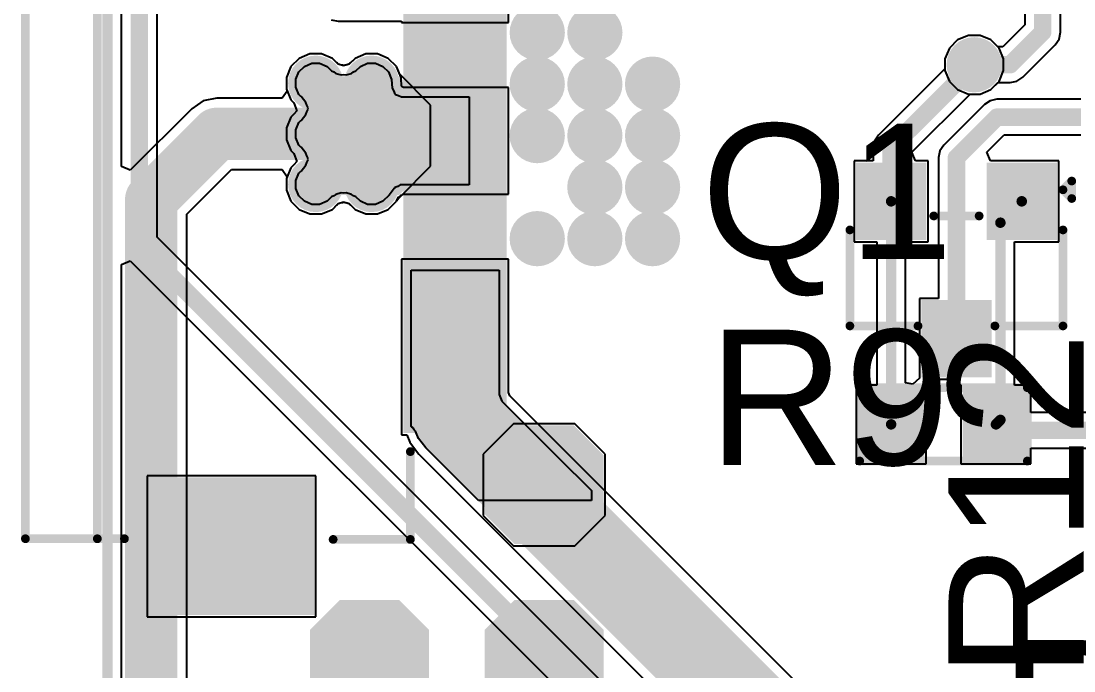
# Model space of a CAD drawing. Header units: millimetres. Extents: x -23 to 83, y -38 to 11.
# Drawn here: x -22.78 to -7.47, y -26.73 to -17.27 of the extents above; entities that cross this region are included whole.
import ezdxf

# ---------------------------------------------------------------- set-up
doc = ezdxf.new("R2010")
doc.units = ezdxf.units.MM
for name, color, linetype in [('BottomLayer', 5, 'Continuous'), ('BottomPaste', 16, 'Continuous'), ('BottomSolder', 6, 'Continuous'), ('Mechanical2', 216, 'Continuous'), ('TopLayer', 1, 'Continuous'), ('TopOverlay', 2, 'Continuous'), ('TopPaste', 8, 'Continuous'), ('TopSolder', 216, 'Continuous'), ('ViaHoleLayer', 16, 'Continuous')]:
    doc.layers.add(name, color=color, linetype=linetype)
doc.styles.add('Arial', font='', dxfattribs={"height": 0.2})
doc.styles.get('Arial').set_extended_font_data('Arial')

# ---------------------------------------------------------------- blocks, each defined once
blk = doc.blocks.new('FH12_30S_0_5SH_55__3')
at = {"layer": 'TopLayer'}
for points in [[(-7.4, 0.975), (-7.4, 2.275), (-7.1, 2.275), (-7.1, 0.975)], [(-6.9, 0.975), (-6.9, 2.275), (-6.6, 2.275), (-6.6, 0.975)], [(-6.4, 0.975), (-6.4, 2.275), (-6.1, 2.275), (-6.1, 0.975)], [(-5.9, 0.975), (-5.9, 2.275), (-5.6, 2.275), (-5.6, 0.975)], [(-5.4, 0.975), (-5.4, 2.275), (-5.1, 2.275), (-5.1, 0.975)], [(-4.9, 0.975), (-4.9, 2.275), (-4.6, 2.275), (-4.6, 0.975)], [(-4.4, 0.975), (-4.4, 2.275), (-4.1, 2.275), (-4.1, 0.975)], [(-3.9, 0.975), (-3.9, 2.275), (-3.6, 2.275), (-3.6, 0.975)], [(-3.4, 0.975), (-3.4, 2.275), (-3.1, 2.275), (-3.1, 0.975)], [(-2.9, 0.975), (-2.9, 2.275), (-2.6, 2.275), (-2.6, 0.975)], [(-2.4, 0.975), (-2.4, 2.275), (-2.1, 2.275), (-2.1, 0.975)], [(-1.9, 0.975), (-1.9, 2.275), (-1.6, 2.275), (-1.6, 0.975)], [(-1.4, 0.975), (-1.4, 2.275), (-1.1, 2.275), (-1.1, 0.975)], [(-0.9, 0.975), (-0.9, 2.275), (-0.6, 2.275), (-0.6, 0.975)], [(-0.4, 0.975), (-0.4, 2.275), (-0.1, 2.275), (-0.1, 0.975)], [(0.1, 0.975), (0.1, 2.275), (0.4, 2.275), (0.4, 0.975)], [(0.6, 0.975), (0.6, 2.275), (0.9, 2.275), (0.9, 0.975)], [(1.1, 0.975), (1.1, 2.275), (1.4, 2.275), (1.4, 0.975)], [(1.6, 0.975), (1.6, 2.275), (1.9, 2.275), (1.9, 0.975)], [(2.1, 0.975), (2.1, 2.275), (2.4, 2.275), (2.4, 0.975)], [(2.6, 0.975), (2.6, 2.275), (2.9, 2.275), (2.9, 0.975)], [(3.1, 0.975), (3.1, 2.275), (3.4, 2.275), (3.4, 0.975)], [(3.6, 0.975), (3.6, 2.275), (3.9, 2.275), (3.9, 0.975)], [(4.1, 0.975), (4.1, 2.275), (4.4, 2.275), (4.4, 0.975)], [(4.6, 0.975), (4.6, 2.275), (4.9, 2.275), (4.9, 0.975)], [(5.1, 0.975), (5.1, 2.275), (5.4, 2.275), (5.4, 0.975)], [(5.6, 0.975), (5.6, 2.275), (5.9, 2.275), (5.9, 0.975)], [(6.1, 0.975), (6.1, 2.275), (6.4, 2.275), (6.4, 0.975)], [(6.6, 0.975), (6.6, 2.275), (6.9, 2.275), (6.9, 0.975)], [(7.1, 0.975), (7.1, 2.275), (7.4, 2.275), (7.4, 0.975)], [(-10.05, -0.525), (-8.25, -0.525), (-8.25, -2.725), (-10.05, -2.725)], [(8.25, -0.525), (10.05, -0.525), (10.05, -2.725), (8.25, -2.725)]]:
    blk.add_hatch(color=1, dxfattribs=at).paths.add_polyline_path(points)
at = {"layer": 'TopPaste'}
for points in [[(-10.05, -0.525), (-8.25, -0.525), (-8.25, -2.725), (-10.05, -2.725)], [(8.25, -0.525), (10.05, -0.525), (10.05, -2.725), (8.25, -2.725)]]:
    blk.add_hatch(color=8, dxfattribs=at).paths.add_polyline_path(points)
at = {"layer": 'TopSolder'}
for points in [[(-7.502, 0.873), (-7.502, 2.377), (-6.998, 2.377), (-6.998, 0.873)], [(-7.002, 0.873), (-7.002, 2.377), (-6.498, 2.377), (-6.498, 0.873)], [(-6.502, 0.873), (-6.502, 2.377), (-5.998, 2.377), (-5.998, 0.873)], [(-6.002, 0.873), (-6.002, 2.377), (-5.498, 2.377), (-5.498, 0.873)], [(-5.502, 0.873), (-5.502, 2.377), (-4.998, 2.377), (-4.998, 0.873)], [(-5.002, 0.873), (-5.002, 2.377), (-4.498, 2.377), (-4.498, 0.873)], [(-4.502, 0.873), (-4.502, 2.377), (-3.998, 2.377), (-3.998, 0.873)], [(-4.002, 0.873), (-4.002, 2.377), (-3.498, 2.377), (-3.498, 0.873)], [(-3.502, 0.873), (-3.502, 2.377), (-2.998, 2.377), (-2.998, 0.873)], [(-3.002, 0.873), (-3.002, 2.377), (-2.498, 2.377), (-2.498, 0.873)], [(-2.502, 0.873), (-2.502, 2.377), (-1.998, 2.377), (-1.998, 0.873)], [(-2.002, 0.873), (-2.002, 2.377), (-1.498, 2.377), (-1.498, 0.873)], [(-1.502, 0.873), (-1.502, 2.377), (-0.998, 2.377), (-0.998, 0.873)], [(-1.002, 0.873), (-1.002, 2.377), (-0.498, 2.377), (-0.498, 0.873)], [(-0.502, 0.873), (-0.502, 2.377), (0.002, 2.377), (0.002, 0.873)], [(-0.002, 0.873), (-0.002, 2.377), (0.502, 2.377), (0.502, 0.873)], [(0.498, 0.873), (0.498, 2.377), (1.002, 2.377), (1.002, 0.873)], [(0.998, 0.873), (0.998, 2.377), (1.502, 2.377), (1.502, 0.873)], [(1.498, 0.873), (1.498, 2.377), (2.002, 2.377), (2.002, 0.873)], [(1.998, 0.873), (1.998, 2.377), (2.502, 2.377), (2.502, 0.873)], [(2.498, 0.873), (2.498, 2.377), (3.002, 2.377), (3.002, 0.873)], [(2.998, 0.873), (2.998, 2.377), (3.502, 2.377), (3.502, 0.873)], [(3.498, 0.873), (3.498, 2.377), (4.002, 2.377), (4.002, 0.873)], [(3.998, 0.873), (3.998, 2.377), (4.502, 2.377), (4.502, 0.873)], [(4.498, 0.873), (4.498, 2.377), (5.002, 2.377), (5.002, 0.873)], [(4.998, 0.873), (4.998, 2.377), (5.502, 2.377), (5.502, 0.873)], [(5.498, 0.873), (5.498, 2.377), (6.002, 2.377), (6.002, 0.873)], [(5.998, 0.873), (5.998, 2.377), (6.502, 2.377), (6.502, 0.873)], [(6.498, 0.873), (6.498, 2.377), (7.002, 2.377), (7.002, 0.873)], [(6.998, 0.873), (6.998, 2.377), (7.502, 2.377), (7.502, 0.873)], [(-10.152, -0.423), (-8.148, -0.423), (-8.148, -2.827), (-10.152, -2.827)], [(8.148, -0.423), (10.152, -0.423), (10.152, -2.827), (8.148, -2.827)]]:
    blk.add_hatch(color=216, dxfattribs=at).paths.add_polyline_path(points)
at = {"layer": 'TopOverlay'}
for points, const_width in [([(-7.62, 1.575), (-7.772, 1.727)], 0.2), ([(-7.772, 1.422), (-7.772, 1.727)], 0.2), ([(-7.772, 1.422), (-7.62, 1.575)], 0.2), ([(-7.772, 0.975), (-9.05, 0.975)], 0.127), ([(-9.05, -0.148), (-9.05, 0.975)], 0.127), ([(9.05, 0.975), (7.772, 0.975)], 0.127), ([(9.05, -0.148), (9.05, 0.975)], 0.127), ([(-9.05, -3.577), (-9.05, -3.183)], 0.127), ([(9.04, -3.577), (9.04, -3.183)], 0.127), ([(-9.05, -4.623), (-9.05, -3.577)], 0.127), ([(9.04, -3.577), (-9.05, -3.577)], 0.127), ([(9.04, -4.623), (9.04, -3.577)], 0.127), ([(-8.331, -4.242), (-8.001, -3.912)], 0.127), ([(-7.671, -4.242), (-8.001, -3.912)], 0.127), ([(-7.671, -4.242), (-8.331, -4.242)], 0.127), ([(9.04, -4.623), (-9.05, -4.623)], 0.127)]:
    blk.add_lwpolyline(points, dxfattribs=dict(at, const_width=const_width))
for points, const_width in [([(-7.822, 1.727, 1), (-7.722, 1.727, 1)], 0.1), ([(-7.822, 1.727, 1), (-7.722, 1.727, 1)], 0.1), ([(-7.67, 1.575, 1), (-7.57, 1.575, 1)], 0.1), ([(-7.67, 1.575, 1), (-7.57, 1.575, 1)], 0.1), ([(-7.822, 1.422, 1), (-7.722, 1.422, 1)], 0.1), ([(-7.822, 1.422, 1), (-7.722, 1.422, 1)], 0.1), ([(-9.082, 0.975, 1), (-9.018, 0.975, 1)], 0.0635), ([(-9.082, 0.975, 1), (-9.018, 0.975, 1)], 0.0635), ([(-7.804, 0.975, 1), (-7.74, 0.975, 1)], 0.0635), ([(7.74, 0.975, 1), (7.804, 0.975, 1)], 0.0635), ([(9.018, 0.975, 1), (9.082, 0.975, 1)], 0.0635), ([(9.018, 0.975, 1), (9.082, 0.975, 1)], 0.0635), ([(-9.082, -0.148, 1), (-9.018, -0.148, 1)], 0.0635), ([(9.018, -0.148, 1), (9.082, -0.148, 1)], 0.0635), ([(-9.082, -3.183, 1), (-9.018, -3.183, 1)], 0.0635), ([(9.008, -3.183, 1), (9.072, -3.183, 1)], 0.0635), ([(-9.082, -3.577, 1), (-9.018, -3.577, 1)], 0.0635), ([(-9.082, -3.577, 1), (-9.018, -3.577, 1)], 0.0635), ([(-9.082, -3.577, 1), (-9.018, -3.577, 1)], 0.0635), ([(9.008, -3.577, 1), (9.072, -3.577, 1)], 0.0635), ([(9.008, -3.577, 1), (9.072, -3.577, 1)], 0.0635), ([(9.008, -3.577, 1), (9.072, -3.577, 1)], 0.0635), ([(-8.033, -3.912, 1), (-7.969, -3.912, 1)], 0.0635), ([(-8.033, -3.912, 1), (-7.969, -3.912, 1)], 0.0635), ([(-8.363, -4.242, 1), (-8.299, -4.242, 1)], 0.0635), ([(-8.363, -4.242, 1), (-8.299, -4.242, 1)], 0.0635), ([(-7.703, -4.242, 1), (-7.639, -4.242, 1)], 0.0635), ([(-7.703, -4.242, 1), (-7.639, -4.242, 1)], 0.0635), ([(-9.082, -4.623, 1), (-9.018, -4.623, 1)], 0.0635), ([(-9.082, -4.623, 1), (-9.018, -4.623, 1)], 0.0635), ([(9.008, -4.623, 1), (9.072, -4.623, 1)], 0.0635), ([(9.008, -4.623, 1), (9.072, -4.623, 1)], 0.0635)]:
    blk.add_lwpolyline(points, format="xyb", close=True, dxfattribs=dict(at, const_width=const_width))
blk.add_text('1', height=0.762, dxfattribs=at).set_placement((-7.391, -0.178))
blk = doc.blocks.new('R___0603_8')
at = {"layer": 'TopLayer'}
for points in [[(-0.381, 0.4445), (-0.381, -0.4445), (-1.143, -0.4445), (-1.143, 0.4445)], [(1.143, 0.4445), (1.143, -0.4445), (0.381, -0.4445), (0.381, 0.4445)]]:
    blk.add_hatch(color=1, dxfattribs=at).paths.add_polyline_path(points)
at = {"layer": 'TopPaste'}
for points in [[(-0.381, 0.4445), (-0.381, -0.4445), (-1.143, -0.4445), (-1.143, 0.4445)], [(1.143, 0.4445), (1.143, -0.4445), (0.381, -0.4445), (0.381, 0.4445)]]:
    blk.add_hatch(color=8, dxfattribs=at).paths.add_polyline_path(points)
at = {"layer": 'TopSolder'}
for points in [[(-0.2794, 0.5461), (-0.2794, -0.5461), (-1.2446, -0.5461), (-1.2446, 0.5461)], [(1.2446, 0.5461), (1.2446, -0.5461), (0.2794, -0.5461), (0.2794, 0.5461)]]:
    blk.add_hatch(color=216, dxfattribs=at).paths.add_polyline_path(points)
at = {"layer": 'TopOverlay', "const_width": 0.127}
for points in [[(1.2192, 0.5334), (-1.2192, 0.5334)], [(-1.2192, 0.5334), (-1.2192, -0.5334)], [(1.2192, 0.5334), (1.2192, -0.5334)], [(1.2192, -0.5334), (-1.2192, -0.5334)]]:
    blk.add_lwpolyline(points, dxfattribs=at)
at = {"layer": 'TopOverlay', "const_width": 0.0635}
for points in [[(-1.25095, 0.5334, 1), (-1.18745, 0.5334, 1)], [(-1.25095, 0.5334, 1), (-1.18745, 0.5334, 1)], [(1.18745, 0.5334, 1), (1.25095, 0.5334, 1)], [(1.18745, 0.5334, 1), (1.25095, 0.5334, 1)], [(-1.25095, -0.5334, 1), (-1.18745, -0.5334, 1)], [(-1.25095, -0.5334, 1), (-1.18745, -0.5334, 1)], [(1.18745, -0.5334, 1), (1.25095, -0.5334, 1)], [(1.18745, -0.5334, 1), (1.25095, -0.5334, 1)]]:
    blk.add_lwpolyline(points, format="xyb", close=True, dxfattribs=at)
blk = doc.blocks.new('T__________B_63')
at = {"layer": 'BottomLayer'}
blk.add_hatch(color=5, dxfattribs=at).paths.add_polyline_path([(0.381, 0.762), (-0.381, 0.762), (-0.762, 0.381), (-0.762, -0.381), (-0.381, -0.762), (0.381, -0.762), (0.762, -0.381), (0.762, 0.381)])
at = {"layer": 'BottomPaste'}
blk.add_hatch(color=16, dxfattribs=at).paths.add_polyline_path([(0.381, 0.762), (-0.381, 0.762), (-0.762, 0.381), (-0.762, -0.381), (-0.381, -0.762), (0.381, -0.762), (0.762, -0.381), (0.762, 0.381)])
at = {"layer": 'BottomSolder'}
blk.add_hatch(color=6, dxfattribs=at).paths.add_polyline_path([(0.4318, 0.8636), (-0.4318, 0.8636), (-0.8636, 0.4318), (-0.8636, -0.4318), (-0.4318, -0.8636), (0.4318, -0.8636), (0.8636, -0.4318), (0.8636, 0.4318)])
blk = doc.blocks.new('T__________B_65')
at = {"layer": 'BottomLayer'}
blk.add_hatch(color=5, dxfattribs=at).paths.add_polyline_path([(0.381, 0.762), (-0.381, 0.762), (-0.762, 0.381), (-0.762, -0.381), (-0.381, -0.762), (0.381, -0.762), (0.762, -0.381), (0.762, 0.381)])
at = {"layer": 'BottomPaste'}
blk.add_hatch(color=16, dxfattribs=at).paths.add_polyline_path([(0.381, 0.762), (-0.381, 0.762), (-0.762, 0.381), (-0.762, -0.381), (-0.381, -0.762), (0.381, -0.762), (0.762, -0.381), (0.762, 0.381)])
at = {"layer": 'BottomSolder'}
blk.add_hatch(color=6, dxfattribs=at).paths.add_polyline_path([(0.4318, 0.8636), (-0.4318, 0.8636), (-0.8636, 0.4318), (-0.8636, -0.4318), (-0.4318, -0.8636), (0.4318, -0.8636), (0.8636, -0.4318), (0.8636, 0.4318)])
blk = doc.blocks.new('T__________B_66')
at = {"layer": 'BottomLayer'}
blk.add_hatch(color=5, dxfattribs=at).paths.add_polyline_path([(0.381, 0.762), (-0.381, 0.762), (-0.762, 0.381), (-0.762, -0.381), (-0.381, -0.762), (0.381, -0.762), (0.762, -0.381), (0.762, 0.381)])
at = {"layer": 'BottomPaste'}
blk.add_hatch(color=16, dxfattribs=at).paths.add_polyline_path([(0.381, 0.762), (-0.381, 0.762), (-0.762, 0.381), (-0.762, -0.381), (-0.381, -0.762), (0.381, -0.762), (0.762, -0.381), (0.762, 0.381)])
at = {"layer": 'BottomSolder'}
blk.add_hatch(color=6, dxfattribs=at).paths.add_polyline_path([(0.4318, 0.8636), (-0.4318, 0.8636), (-0.8636, 0.4318), (-0.8636, -0.4318), (-0.4318, -0.8636), (0.4318, -0.8636), (0.8636, -0.4318), (0.8636, 0.4318)])
blk = doc.blocks.new('T__________B_68')
at = {"layer": 'BottomLayer'}
blk.add_hatch(color=5, dxfattribs=at).paths.add_polyline_path([(0.381, 0.762), (-0.381, 0.762), (-0.762, 0.381), (-0.762, -0.381), (-0.381, -0.762), (0.381, -0.762), (0.762, -0.381), (0.762, 0.381)])
at = {"layer": 'BottomPaste'}
blk.add_hatch(color=16, dxfattribs=at).paths.add_polyline_path([(0.381, 0.762), (-0.381, 0.762), (-0.762, 0.381), (-0.762, -0.381), (-0.381, -0.762), (0.381, -0.762), (0.762, -0.381), (0.762, 0.381)])
at = {"layer": 'BottomSolder'}
blk.add_hatch(color=6, dxfattribs=at).paths.add_polyline_path([(0.4318, 0.8636), (-0.4318, 0.8636), (-0.8636, 0.4318), (-0.8636, -0.4318), (-0.4318, -0.8636), (0.4318, -0.8636), (0.8636, -0.4318), (0.8636, 0.4318)])
blk = doc.blocks.new('SOT_23_91')
at = {"layer": 'TopLayer'}
for points in [[(-0.41, 1.46), (0.41, 1.46), (0.41, 0.54), (-0.41, 0.54)], [(-1.36, -0.54), (-0.54, -0.54), (-0.54, -1.46), (-1.36, -1.46)], [(0.54, -0.54), (1.36, -0.54), (1.36, -1.46), (0.54, -1.46)]]:
    blk.add_hatch(color=1, dxfattribs=at).paths.add_polyline_path(points)
at = {"layer": 'TopPaste'}
for points in [[(-0.41, 1.46), (0.41, 1.46), (0.41, 0.54), (-0.41, 0.54)], [(-1.36, -0.54), (-0.54, -0.54), (-0.54, -1.46), (-1.36, -1.46)], [(0.54, -0.54), (1.36, -0.54), (1.36, -1.46), (0.54, -1.46)]]:
    blk.add_hatch(color=8, dxfattribs=at).paths.add_polyline_path(points)
at = {"layer": 'TopSolder'}
for points in [[(-0.512, 1.562), (0.512, 1.562), (0.512, 0.438), (-0.512, 0.438)], [(-1.462, -0.438), (-0.438, -0.438), (-0.438, -1.562), (-1.462, -1.562)], [(0.438, -0.438), (1.462, -0.438), (1.462, -1.562), (0.438, -1.562)]]:
    blk.add_hatch(color=216, dxfattribs=at).paths.add_polyline_path(points)
at = {"layer": 'TopOverlay', "const_width": 0.127}
for points in [[(-1.549, 0.813), (-1.549, -0.584)], [(-0.559, 0.813), (-1.549, 0.813)], [(1.549, 0.813), (0.559, 0.813)], [(1.549, 0.813), (1.549, -0.584)], [(0.33, -0.787), (-0.33, -0.787)], [(-1.549, -1.168), (-1.676, -1.041)], [(-1.676, -1.041), (-1.676, -1.295)], [(-1.549, -1.168), (-1.676, -1.295)]]:
    blk.add_lwpolyline(points, dxfattribs=at)
at = {"layer": 'TopOverlay', "const_width": 0.0635}
for points in [[(-1.581, 0.813, 1), (-1.518, 0.813, 1)], [(-1.581, 0.813, 1), (-1.518, 0.813, 1)], [(-0.591, 0.813, 1), (-0.527, 0.813, 1)], [(0.527, 0.813, 1), (0.591, 0.813, 1)], [(1.518, 0.813, 1), (1.581, 0.813, 1)], [(1.518, 0.813, 1), (1.581, 0.813, 1)], [(-1.581, -0.584, 1), (-1.518, -0.584, 1)], [(1.518, -0.584, 1), (1.581, -0.584, 1)], [(-0.362, -0.787, 1), (-0.298, -0.787, 1)], [(0.298, -0.787, 1), (0.362, -0.787, 1)], [(-1.708, -1.041, 1), (-1.645, -1.041, 1)], [(-1.708, -1.041, 1), (-1.645, -1.041, 1)], [(-1.581, -1.168, 1), (-1.518, -1.168, 1)], [(-1.581, -1.168, 1), (-1.518, -1.168, 1)], [(-1.708, -1.295, 1), (-1.645, -1.295, 1)], [(-1.708, -1.295, 1), (-1.645, -1.295, 1)]]:
    blk.add_lwpolyline(points, format="xyb", close=True, dxfattribs=at)

msp = doc.modelspace()

# ---------------------------------------------------------------- hatches: boundary and pattern name
at = {"layer": 'BottomLayer'}
h = msp.add_hatch(color=5, dxfattribs=at)
edge = h.paths.add_edge_path()
edge.add_arc((-15.27, -17.44), 0.3, 0, 360)
h = msp.add_hatch(color=5, dxfattribs=at)
edge = h.paths.add_edge_path()
edge.add_arc((-14.432, -17.44), 0.3, 0, 360)
h = msp.add_hatch(color=5, dxfattribs=at)
edge = h.paths.add_edge_path()
edge.add_arc((-8.915, -17.907), 0.3, 0, 360)
h = msp.add_hatch(color=5, dxfattribs=at)
edge = h.paths.add_edge_path()
edge.add_arc((-18.491, -18.176), 0.3, 0, 360)
h = msp.add_hatch(color=5, dxfattribs=at)
edge = h.paths.add_edge_path()
edge.add_arc((-17.678, -18.176), 0.3, 0, 360)
h = msp.add_hatch(color=5, dxfattribs=at)
edge = h.paths.add_edge_path()
edge.add_arc((-15.27, -18.189), 0.3, 0, 360)
h = msp.add_hatch(color=5, dxfattribs=at)
edge = h.paths.add_edge_path()
edge.add_arc((-14.432, -18.189), 0.3, 0, 360)
h = msp.add_hatch(color=5, dxfattribs=at)
edge = h.paths.add_edge_path()
edge.add_arc((-13.593, -18.189), 0.3, 0, 360)
h = msp.add_hatch(color=5, dxfattribs=at)
edge = h.paths.add_edge_path()
edge.add_arc((-18.491, -18.912), 0.3, 0, 360)
h = msp.add_hatch(color=5, dxfattribs=at)
edge = h.paths.add_edge_path()
edge.add_arc((-17.678, -18.912), 0.3, 0, 360)
h = msp.add_hatch(color=5, dxfattribs=at)
edge = h.paths.add_edge_path()
edge.add_arc((-15.27, -18.938), 0.3, 0, 360)
h = msp.add_hatch(color=5, dxfattribs=at)
edge = h.paths.add_edge_path()
edge.add_arc((-14.432, -18.938), 0.3, 0, 360)
h = msp.add_hatch(color=5, dxfattribs=at)
edge = h.paths.add_edge_path()
edge.add_arc((-13.593, -18.938), 0.3, 0, 360)
h = msp.add_hatch(color=5, dxfattribs=at)
edge = h.paths.add_edge_path()
edge.add_arc((-18.491, -19.649), 0.3, 0, 360)
h = msp.add_hatch(color=5, dxfattribs=at)
edge = h.paths.add_edge_path()
edge.add_arc((-17.678, -19.649), 0.3, 0, 360)
h = msp.add_hatch(color=5, dxfattribs=at)
edge = h.paths.add_edge_path()
edge.add_arc((-14.432, -19.688), 0.3, 0, 360)
h = msp.add_hatch(color=5, dxfattribs=at)
edge = h.paths.add_edge_path()
edge.add_arc((-13.593, -19.688), 0.3, 0, 360)
h = msp.add_hatch(color=5, dxfattribs=at)
edge = h.paths.add_edge_path()
edge.add_arc((-15.27, -20.437), 0.3, 0, 360)
h = msp.add_hatch(color=5, dxfattribs=at)
edge = h.paths.add_edge_path()
edge.add_arc((-14.432, -20.437), 0.3, 0, 360)
h = msp.add_hatch(color=5, dxfattribs=at)
edge = h.paths.add_edge_path()
edge.add_arc((-13.593, -20.437), 0.3, 0, 360)
h = msp.add_hatch(color=5, dxfattribs=at)
edge = h.paths.add_edge_path()
edge.add_arc((-15.421, -24.057), 0.3, 0, 360)
at = {"layer": 'BottomSolder'}
h = msp.add_hatch(color=6, dxfattribs=at)
edge = h.paths.add_edge_path()
edge.add_arc((-15.27, -17.44), 0.402, 0, 360)
h = msp.add_hatch(color=6, dxfattribs=at)
edge = h.paths.add_edge_path()
edge.add_arc((-14.432, -17.44), 0.402, 0, 360)
h = msp.add_hatch(color=6, dxfattribs=at)
edge = h.paths.add_edge_path()
edge.add_arc((-8.915, -17.907), 0.402, 0, 360)
h = msp.add_hatch(color=6, dxfattribs=at)
edge = h.paths.add_edge_path()
edge.add_arc((-18.491, -18.176), 0.402, 0, 360)
h = msp.add_hatch(color=6, dxfattribs=at)
edge = h.paths.add_edge_path()
edge.add_arc((-17.678, -18.176), 0.402, 0, 360)
h = msp.add_hatch(color=6, dxfattribs=at)
edge = h.paths.add_edge_path()
edge.add_arc((-15.27, -18.189), 0.402, 0, 360)
h = msp.add_hatch(color=6, dxfattribs=at)
edge = h.paths.add_edge_path()
edge.add_arc((-14.432, -18.189), 0.402, 0, 360)
h = msp.add_hatch(color=6, dxfattribs=at)
edge = h.paths.add_edge_path()
edge.add_arc((-13.593, -18.189), 0.402, 0, 360)
h = msp.add_hatch(color=6, dxfattribs=at)
edge = h.paths.add_edge_path()
edge.add_arc((-18.491, -18.912), 0.402, 0, 360)
h = msp.add_hatch(color=6, dxfattribs=at)
edge = h.paths.add_edge_path()
edge.add_arc((-17.678, -18.912), 0.402, 0, 360)
h = msp.add_hatch(color=6, dxfattribs=at)
edge = h.paths.add_edge_path()
edge.add_arc((-15.27, -18.938), 0.402, 0, 360)
h = msp.add_hatch(color=6, dxfattribs=at)
edge = h.paths.add_edge_path()
edge.add_arc((-14.432, -18.938), 0.402, 0, 360)
h = msp.add_hatch(color=6, dxfattribs=at)
edge = h.paths.add_edge_path()
edge.add_arc((-13.593, -18.938), 0.402, 0, 360)
h = msp.add_hatch(color=6, dxfattribs=at)
edge = h.paths.add_edge_path()
edge.add_arc((-18.491, -19.649), 0.402, 0, 360)
h = msp.add_hatch(color=6, dxfattribs=at)
edge = h.paths.add_edge_path()
edge.add_arc((-17.678, -19.649), 0.402, 0, 360)
h = msp.add_hatch(color=6, dxfattribs=at)
edge = h.paths.add_edge_path()
edge.add_arc((-14.432, -19.688), 0.402, 0, 360)
h = msp.add_hatch(color=6, dxfattribs=at)
edge = h.paths.add_edge_path()
edge.add_arc((-13.593, -19.688), 0.402, 0, 360)
h = msp.add_hatch(color=6, dxfattribs=at)
edge = h.paths.add_edge_path()
edge.add_arc((-15.27, -20.437), 0.402, 0, 360)
h = msp.add_hatch(color=6, dxfattribs=at)
edge = h.paths.add_edge_path()
edge.add_arc((-14.432, -20.437), 0.402, 0, 360)
h = msp.add_hatch(color=6, dxfattribs=at)
edge = h.paths.add_edge_path()
edge.add_arc((-13.593, -20.437), 0.402, 0, 360)
h = msp.add_hatch(color=6, dxfattribs=at)
edge = h.paths.add_edge_path()
edge.add_arc((-15.421, -24.057), 0.402, 0, 360)
at = {"layer": 'TopLayer'}
h = msp.add_hatch(color=1, dxfattribs=at)
edge = h.paths.add_edge_path()
edge.add_arc((-15.27, -17.44), 0.3, 0, 360)
h = msp.add_hatch(color=1, dxfattribs=at)
edge = h.paths.add_edge_path()
edge.add_arc((-14.432, -17.44), 0.3, 0, 360)
h = msp.add_hatch(color=1, dxfattribs=at)
edge = h.paths.add_edge_path()
edge.add_arc((-8.915, -17.907), 0.3, 0, 360)
h = msp.add_hatch(color=1, dxfattribs=at)
edge = h.paths.add_edge_path()
edge.add_arc((-18.491, -18.176), 0.3, 0, 360)
h = msp.add_hatch(color=1, dxfattribs=at)
edge = h.paths.add_edge_path()
edge.add_arc((-17.678, -18.176), 0.3, 0, 360)
h = msp.add_hatch(color=1, dxfattribs=at)
edge = h.paths.add_edge_path()
edge.add_arc((-15.27, -18.189), 0.3, 0, 360)
h = msp.add_hatch(color=1, dxfattribs=at)
edge = h.paths.add_edge_path()
edge.add_arc((-14.432, -18.189), 0.3, 0, 360)
h = msp.add_hatch(color=1, dxfattribs=at)
edge = h.paths.add_edge_path()
edge.add_arc((-13.593, -18.189), 0.3, 0, 360)
h = msp.add_hatch(color=1, dxfattribs=at)
edge = h.paths.add_edge_path()
edge.add_arc((-18.491, -18.912), 0.3, 0, 360)
h = msp.add_hatch(color=1, dxfattribs=at)
edge = h.paths.add_edge_path()
edge.add_arc((-17.678, -18.912), 0.3, 0, 360)
h = msp.add_hatch(color=1, dxfattribs=at)
edge = h.paths.add_edge_path()
edge.add_arc((-15.27, -18.938), 0.3, 0, 360)
h = msp.add_hatch(color=1, dxfattribs=at)
edge = h.paths.add_edge_path()
edge.add_arc((-14.432, -18.938), 0.3, 0, 360)
h = msp.add_hatch(color=1, dxfattribs=at)
edge = h.paths.add_edge_path()
edge.add_arc((-13.593, -18.938), 0.3, 0, 360)
h = msp.add_hatch(color=1, dxfattribs=at)
edge = h.paths.add_edge_path()
edge.add_arc((-18.491, -19.649), 0.3, 0, 360)
h = msp.add_hatch(color=1, dxfattribs=at)
edge = h.paths.add_edge_path()
edge.add_arc((-17.678, -19.649), 0.3, 0, 360)
h = msp.add_hatch(color=1, dxfattribs=at)
edge = h.paths.add_edge_path()
edge.add_arc((-14.432, -19.688), 0.3, 0, 360)
h = msp.add_hatch(color=1, dxfattribs=at)
edge = h.paths.add_edge_path()
edge.add_arc((-13.593, -19.688), 0.3, 0, 360)
h = msp.add_hatch(color=1, dxfattribs=at)
edge = h.paths.add_edge_path()
edge.add_arc((-15.27, -20.437), 0.3, 0, 360)
h = msp.add_hatch(color=1, dxfattribs=at)
edge = h.paths.add_edge_path()
edge.add_arc((-14.432, -20.437), 0.3, 0, 360)
h = msp.add_hatch(color=1, dxfattribs=at)
edge = h.paths.add_edge_path()
edge.add_arc((-13.593, -20.437), 0.3, 0, 360)
h = msp.add_hatch(color=1, dxfattribs=at)
edge = h.paths.add_edge_path()
edge.add_arc((-15.421, -24.057), 0.3, 0, 360)
at = {"layer": 'TopSolder'}
h = msp.add_hatch(color=216, dxfattribs=at)
edge = h.paths.add_edge_path()
edge.add_arc((-15.27, -17.44), 0.402, 0, 360)
h = msp.add_hatch(color=216, dxfattribs=at)
edge = h.paths.add_edge_path()
edge.add_arc((-14.432, -17.44), 0.402, 0, 360)
h = msp.add_hatch(color=216, dxfattribs=at)
edge = h.paths.add_edge_path()
edge.add_arc((-8.915, -17.907), 0.402, 0, 360)
h = msp.add_hatch(color=216, dxfattribs=at)
edge = h.paths.add_edge_path()
edge.add_arc((-18.491, -18.176), 0.402, 0, 360)
h = msp.add_hatch(color=216, dxfattribs=at)
edge = h.paths.add_edge_path()
edge.add_arc((-17.678, -18.176), 0.402, 0, 360)
h = msp.add_hatch(color=216, dxfattribs=at)
edge = h.paths.add_edge_path()
edge.add_arc((-15.27, -18.189), 0.402, 0, 360)
h = msp.add_hatch(color=216, dxfattribs=at)
edge = h.paths.add_edge_path()
edge.add_arc((-14.432, -18.189), 0.402, 0, 360)
h = msp.add_hatch(color=216, dxfattribs=at)
edge = h.paths.add_edge_path()
edge.add_arc((-13.593, -18.189), 0.402, 0, 360)
h = msp.add_hatch(color=216, dxfattribs=at)
edge = h.paths.add_edge_path()
edge.add_arc((-18.491, -18.912), 0.402, 0, 360)
h = msp.add_hatch(color=216, dxfattribs=at)
edge = h.paths.add_edge_path()
edge.add_arc((-17.678, -18.912), 0.402, 0, 360)
h = msp.add_hatch(color=216, dxfattribs=at)
edge = h.paths.add_edge_path()
edge.add_arc((-15.27, -18.938), 0.402, 0, 360)
h = msp.add_hatch(color=216, dxfattribs=at)
edge = h.paths.add_edge_path()
edge.add_arc((-14.432, -18.938), 0.402, 0, 360)
h = msp.add_hatch(color=216, dxfattribs=at)
edge = h.paths.add_edge_path()
edge.add_arc((-13.593, -18.938), 0.402, 0, 360)
h = msp.add_hatch(color=216, dxfattribs=at)
edge = h.paths.add_edge_path()
edge.add_arc((-18.491, -19.649), 0.402, 0, 360)
h = msp.add_hatch(color=216, dxfattribs=at)
edge = h.paths.add_edge_path()
edge.add_arc((-17.678, -19.649), 0.402, 0, 360)
h = msp.add_hatch(color=216, dxfattribs=at)
edge = h.paths.add_edge_path()
edge.add_arc((-14.432, -19.688), 0.402, 0, 360)
h = msp.add_hatch(color=216, dxfattribs=at)
edge = h.paths.add_edge_path()
edge.add_arc((-13.593, -19.688), 0.402, 0, 360)
h = msp.add_hatch(color=216, dxfattribs=at)
edge = h.paths.add_edge_path()
edge.add_arc((-15.27, -20.437), 0.402, 0, 360)
h = msp.add_hatch(color=216, dxfattribs=at)
edge = h.paths.add_edge_path()
edge.add_arc((-14.432, -20.437), 0.402, 0, 360)
h = msp.add_hatch(color=216, dxfattribs=at)
edge = h.paths.add_edge_path()
edge.add_arc((-13.593, -20.437), 0.402, 0, 360)
h = msp.add_hatch(color=216, dxfattribs=at)
edge = h.paths.add_edge_path()
edge.add_arc((-15.421, -24.057), 0.402, 0, 360)
at = {"layer": 'ViaHoleLayer'}
h = msp.add_hatch(color=16, dxfattribs=at)
edge = h.paths.add_edge_path()
edge.add_arc((-15.27, -17.44), 0.15, 0, 360)
h = msp.add_hatch(color=16, dxfattribs=at)
edge = h.paths.add_edge_path()
edge.add_arc((-14.432, -17.44), 0.15, 0, 360)
h = msp.add_hatch(color=16, dxfattribs=at)
edge = h.paths.add_edge_path()
edge.add_arc((-8.915, -17.907), 0.15, 0, 360)
h = msp.add_hatch(color=16, dxfattribs=at)
edge = h.paths.add_edge_path()
edge.add_arc((-18.491, -18.176), 0.15, 0, 360)
h = msp.add_hatch(color=16, dxfattribs=at)
edge = h.paths.add_edge_path()
edge.add_arc((-17.678, -18.176), 0.15, 0, 360)
h = msp.add_hatch(color=16, dxfattribs=at)
edge = h.paths.add_edge_path()
edge.add_arc((-15.27, -18.189), 0.15, 0, 360)
h = msp.add_hatch(color=16, dxfattribs=at)
edge = h.paths.add_edge_path()
edge.add_arc((-14.432, -18.189), 0.15, 0, 360)
h = msp.add_hatch(color=16, dxfattribs=at)
edge = h.paths.add_edge_path()
edge.add_arc((-13.593, -18.189), 0.15, 0, 360)
h = msp.add_hatch(color=16, dxfattribs=at)
edge = h.paths.add_edge_path()
edge.add_arc((-18.491, -18.912), 0.15, 0, 360)
h = msp.add_hatch(color=16, dxfattribs=at)
edge = h.paths.add_edge_path()
edge.add_arc((-17.678, -18.912), 0.15, 0, 360)
h = msp.add_hatch(color=16, dxfattribs=at)
edge = h.paths.add_edge_path()
edge.add_arc((-15.27, -18.938), 0.15, 0, 360)
h = msp.add_hatch(color=16, dxfattribs=at)
edge = h.paths.add_edge_path()
edge.add_arc((-14.432, -18.938), 0.15, 0, 360)
h = msp.add_hatch(color=16, dxfattribs=at)
edge = h.paths.add_edge_path()
edge.add_arc((-13.593, -18.938), 0.15, 0, 360)
h = msp.add_hatch(color=16, dxfattribs=at)
edge = h.paths.add_edge_path()
edge.add_arc((-18.491, -19.649), 0.15, 0, 360)
h = msp.add_hatch(color=16, dxfattribs=at)
edge = h.paths.add_edge_path()
edge.add_arc((-17.678, -19.649), 0.15, 0, 360)
h = msp.add_hatch(color=16, dxfattribs=at)
edge = h.paths.add_edge_path()
edge.add_arc((-14.432, -19.688), 0.15, 0, 360)
h = msp.add_hatch(color=16, dxfattribs=at)
edge = h.paths.add_edge_path()
edge.add_arc((-13.593, -19.688), 0.15, 0, 360)
h = msp.add_hatch(color=16, dxfattribs=at)
edge = h.paths.add_edge_path()
edge.add_arc((-15.27, -20.437), 0.15, 0, 360)
h = msp.add_hatch(color=16, dxfattribs=at)
edge = h.paths.add_edge_path()
edge.add_arc((-14.432, -20.437), 0.15, 0, 360)
h = msp.add_hatch(color=16, dxfattribs=at)
edge = h.paths.add_edge_path()
edge.add_arc((-13.593, -20.437), 0.15, 0, 360)
h = msp.add_hatch(color=16, dxfattribs=at)
edge = h.paths.add_edge_path()
edge.add_arc((-15.421, -24.057), 0.15, 0, 360)

# ---------------------------------------------------------------- linework, layer by layer
at = {"layer": 'BottomLayer'}
for p, q in [((-21.315, -19.387), (-21.315, 2.011)), ((-8.18, -11.906), (-8.18, -17.328)), ((-7.662, -17.435), (-7.662, -11.906)), ((-8.18, -17.328), (-8.5, -17.648)), ((-7.681, -17.534), (-7.662, -17.435)), ((-9.157, -17.545), (-9.277, -17.665)), ((-9, -17.48), (-9.157, -17.545)), ((-8.83, -17.48), (-9, -17.48)), ((-8.674, -17.545), (-8.83, -17.48)), ((-8.571, -17.648), (-8.674, -17.545)), ((-7.737, -17.618), (-7.681, -17.534)), ((-18.576, -17.749), (-18.733, -17.814)), ((-18.406, -17.749), (-18.576, -17.749)), ((-18.249, -17.814), (-18.406, -17.749)), ((-17.763, -17.749), (-17.92, -17.814)), ((-17.593, -17.749), (-17.763, -17.749)), ((-17.437, -17.814), (-17.593, -17.749)), ((-9.277, -17.665), (-9.342, -17.822)), ((-8.5, -17.648), (-8.571, -17.648)), ((-8.21, -18.09), (-7.737, -17.618)), ((-18.733, -17.814), (-18.853, -17.934)), ((-18.164, -17.899), (-18.249, -17.814)), ((-18.085, -17.921), (-18.164, -17.899)), ((-18.006, -17.899), (-18.085, -17.921)), ((-17.92, -17.814), (-18.006, -17.899)), ((-17.316, -17.934), (-17.437, -17.814)), ((-9.342, -17.822), (-9.342, -17.992)), ((-18.853, -17.934), (-18.918, -18.091)), ((-17.268, -18.049), (-17.316, -17.934)), ((-17.264, -18.049), (-17.268, -18.049)), ((-16.82, -18.494), (-17.264, -18.049)), ((-9.342, -17.992), (-9.277, -18.149)), ((-18.918, -18.091), (-18.918, -18.261)), ((-9.277, -18.149), (-9.157, -18.269)), ((-8.674, -18.269), (-8.571, -18.166)), ((-8.571, -18.166), (-8.393, -18.166)), ((-8.393, -18.166), (-8.294, -18.146)), ((-8.294, -18.146), (-8.21, -18.09)), ((-18.907, -18.289), (-18.977, -18.394)), ((-18.918, -18.261), (-18.907, -18.289)), ((-9.157, -18.269), (-9, -18.334)), ((-9, -18.334), (-8.83, -18.334)), ((-8.83, -18.334), (-8.674, -18.269)), ((-20.126, -18.434), (-20.294, -18.546)), ((-19.928, -18.394), (-20.126, -18.434)), ((-18.977, -18.394), (-19.928, -18.394)), ((-16.82, -19.383), (-16.82, -18.494)), ((-20.294, -18.546), (-21.188, -19.439)), ((-21.188, -19.439), (-21.315, -19.387)), ((-20.366, -20.082), (-19.714, -19.43)), ((-19.714, -19.43), (-18.977, -19.43)), ((-18.977, -19.43), (-18.907, -19.536)), ((-17.264, -19.827), (-16.82, -19.383)), ((-18.907, -19.536), (-18.918, -19.564)), ((-18.918, -19.564), (-18.918, -19.734)), ((-18.918, -19.734), (-18.853, -19.891)), ((-18.853, -19.891), (-18.733, -20.011)), ((-18.164, -19.925), (-18.085, -19.903)), ((-18.085, -19.903), (-18.006, -19.925)), ((-17.437, -20.011), (-17.316, -19.891)), ((-17.316, -19.891), (-17.29, -19.827)), ((-17.29, -19.827), (-17.264, -19.827)), ((-18.733, -20.011), (-18.576, -20.076)), ((-18.406, -20.076), (-18.249, -20.011)), ((-18.249, -20.011), (-18.164, -19.925)), ((-18.006, -19.925), (-17.92, -20.011)), ((-17.92, -20.011), (-17.763, -20.076)), ((-17.593, -20.076), (-17.437, -20.011)), ((-20.366, -27.876), (-20.366, -20.082)), ((-18.576, -20.076), (-18.406, -20.076)), ((-17.763, -20.076), (-17.593, -20.076)), ((-15.613, -23.129), (-16.058, -23.574)), ((-14.724, -23.129), (-15.613, -23.129)), ((-14.28, -23.574), (-14.724, -23.129)), ((-16.058, -23.574), (-16.058, -24.463)), ((-14.28, -24.463), (-14.28, -23.574)), ((-16.058, -24.463), (-15.613, -24.907)), ((-14.724, -24.907), (-14.28, -24.463)), ((-15.613, -24.907), (-14.724, -24.907))]:
    msp.add_line(p, q, dxfattribs=at)
for points, const_width in [([(-7.921, -17.435), (-7.921, -11.561)], 0.254), ([(-8.393, -17.907), (-7.921, -17.435)], 0.254), ([(-8.915, -17.907), (-8.393, -17.907)], 0.254), ([(-20.884, -19.868), (-19.928, -18.912)], 0.762), ([(-19.928, -18.912), (-17.678, -18.912)], 0.762), ([(-20.884, -28.09), (-20.884, -19.868)], 0.762)]:
    msp.add_lwpolyline(points, dxfattribs=dict(at, const_width=const_width))
for points, const_width in [([(-7.984, -17.435, 1), (-7.857, -17.435, 1)], 0.127), ([(-7.984, -17.435, 1), (-7.857, -17.435, 1)], 0.127), ([(-8.979, -17.907, 1), (-8.852, -17.907, 1)], 0.127), ([(-8.456, -17.907, 1), (-8.329, -17.907, 1)], 0.127), ([(-8.456, -17.907, 1), (-8.329, -17.907, 1)], 0.127), ([(-20.119, -18.912, 1), (-19.738, -18.912, 1)], 0.381), ([(-20.119, -18.912, 1), (-19.738, -18.912, 1)], 0.381), ([(-17.869, -18.912, 1), (-17.488, -18.912, 1)], 0.381), ([(-21.074, -19.868, 1), (-20.693, -19.868, 1)], 0.381), ([(-21.074, -19.868, 1), (-20.693, -19.868, 1)], 0.381)]:
    msp.add_lwpolyline(points, format="xyb", close=True, dxfattribs=dict(at, const_width=const_width))
at = {"layer": 'Mechanical2', "const_width": 0.152}
msp.add_lwpolyline([(-21.519, -32.989), (-21.519, 2.011)], dxfattribs=at)
at = {"layer": 'TopLayer'}
for p, q in [((-20.798, -20.416), (-20.798, -14.679)), ((-15.688, -17.29), (-15.688, -16.236)), ((-18.265, -17.253), (-18.166, -17.272)), ((-18.166, -17.272), (-17.242, -17.272)), ((-17.242, -17.272), (-17.242, -17.29)), ((-17.242, -17.29), (-15.688, -17.29)), ((-9.157, -17.545), (-9.277, -17.665)), ((-9, -17.48), (-9.157, -17.545)), ((-8.83, -17.48), (-9, -17.48)), ((-8.674, -17.545), (-8.83, -17.48)), ((-8.553, -17.665), (-8.674, -17.545)), ((-18.576, -17.749), (-18.733, -17.814)), ((-18.406, -17.749), (-18.576, -17.749)), ((-18.249, -17.814), (-18.406, -17.749)), ((-17.763, -17.749), (-17.92, -17.814)), ((-17.593, -17.749), (-17.763, -17.749)), ((-17.568, -17.759), (-17.593, -17.749)), ((-17.437, -17.814), (-17.568, -17.759)), ((-9.277, -17.665), (-9.342, -17.822)), ((-8.488, -17.822), (-8.553, -17.665)), ((-18.733, -17.814), (-18.853, -17.934)), ((-18.655, -17.93), (-18.549, -17.886)), ((-18.549, -17.886), (-18.434, -17.886)), ((-18.434, -17.886), (-18.327, -17.93)), ((-18.183, -17.88), (-18.249, -17.814)), ((-18.176, -17.883), (-18.183, -17.88)), ((-18.162, -17.897), (-18.176, -17.883)), ((-18.143, -17.902), (-18.162, -17.897)), ((-18.137, -17.907), (-18.143, -17.902)), ((-18.111, -17.914), (-18.137, -17.907)), ((-18.101, -17.913), (-18.111, -17.914)), ((-18.085, -17.917), (-18.101, -17.913)), ((-18.068, -17.913), (-18.085, -17.917)), ((-18.058, -17.914), (-18.068, -17.913)), ((-18.032, -17.907), (-18.058, -17.914)), ((-18.026, -17.902), (-18.032, -17.907)), ((-18.008, -17.897), (-18.026, -17.902)), ((-17.994, -17.883), (-18.008, -17.897)), ((-17.987, -17.88), (-17.994, -17.883)), ((-17.92, -17.814), (-17.987, -17.88)), ((-17.842, -17.93), (-17.736, -17.886)), ((-17.736, -17.886), (-17.621, -17.886)), ((-17.621, -17.886), (-17.514, -17.93)), ((-17.316, -17.934), (-17.437, -17.814)), ((-9.342, -17.822), (-9.342, -17.968)), ((-8.488, -17.992), (-8.488, -17.822)), ((-18.853, -17.934), (-18.918, -18.091)), ((-18.781, -18.118), (-18.737, -18.012)), ((-18.737, -18.012), (-18.655, -17.93)), ((-18.327, -17.93), (-18.261, -17.997)), ((-18.261, -17.997), (-18.228, -18.01)), ((-18.228, -18.01), (-18.201, -18.032)), ((-18.201, -18.032), (-18.122, -18.054)), ((-18.122, -18.054), (-18.085, -18.049)), ((-18.085, -18.049), (-18.048, -18.054)), ((-18.048, -18.054), (-17.969, -18.032)), ((-17.969, -18.032), (-17.941, -18.01)), ((-17.941, -18.01), (-17.909, -17.997)), ((-17.909, -17.997), (-17.842, -17.93)), ((-17.514, -17.93), (-17.433, -18.012)), ((-17.433, -18.012), (-17.388, -18.121)), ((-17.251, -18.091), (-17.316, -17.934)), ((-9.342, -17.968), (-10.308, -18.933)), ((-8.553, -18.149), (-8.488, -17.992)), ((-18.918, -18.091), (-18.918, -18.261)), ((-18.781, -18.233), (-18.781, -18.118)), ((-17.388, -18.121), (-17.388, -18.123)), ((-17.388, -18.123), (-17.379, -18.246)), ((-17.251, -18.113), (-17.251, -18.091)), ((-17.244, -18.209), (-17.251, -18.113)), ((-17.235, -18.227), (-17.244, -18.209)), ((-8.674, -18.269), (-8.553, -18.149)), ((-18.918, -18.261), (-18.853, -18.417)), ((-18.737, -18.34), (-18.781, -18.233)), ((-18.713, -18.364), (-18.737, -18.34)), ((-18.71, -18.369), (-18.713, -18.364)), ((-18.705, -18.371), (-18.71, -18.369)), ((-18.634, -18.454), (-18.705, -18.371)), ((-17.379, -18.246), (-17.357, -18.289)), ((-17.357, -18.289), (-17.339, -18.333)), ((-17.339, -18.333), (-17.334, -18.335)), ((-17.334, -18.335), (-17.332, -18.34)), ((-17.332, -18.34), (-17.286, -18.355)), ((-17.286, -18.355), (-17.242, -18.373)), ((-17.235, -18.228), (-17.235, -18.227)), ((-17.234, -18.228), (-17.235, -18.228)), ((-17.215, -18.236), (-17.234, -18.228)), ((-17.124, -18.236), (-17.215, -18.236)), ((-15.688, -18.236), (-17.124, -18.236)), ((-15.688, -19.29), (-15.688, -18.236)), ((-9.822, -19.18), (-8.976, -18.334)), ((-8.976, -18.334), (-8.83, -18.334)), ((-8.83, -18.334), (-8.674, -18.269)), ((-18.853, -18.417), (-18.81, -18.461)), ((-18.81, -18.461), (-18.768, -18.578)), ((-18.621, -18.495), (-18.634, -18.454)), ((-18.601, -18.533), (-18.621, -18.495)), ((-17.242, -18.373), (-17.124, -18.373)), ((-17.124, -18.373), (-17.124, -18.373)), ((-17.124, -18.373), (-17.124, -18.373)), ((-17.124, -18.373), (-16.26, -18.373)), ((-16.26, -18.373), (-16.26, -19.653)), ((-8.768, -18.486), (-9.358, -19.075)), ((-8.684, -18.43), (-8.768, -18.486)), ((-8.585, -18.41), (-8.684, -18.43)), ((-7.355, -18.41), (-8.585, -18.41)), ((-18.853, -18.67), (-18.918, -18.827)), ((-18.834, -18.651), (-18.853, -18.67)), ((-18.81, -18.627), (-18.834, -18.651)), ((-18.834, -18.651), (-18.834, -18.651)), ((-18.768, -18.578), (-18.81, -18.627)), ((-18.705, -18.716), (-18.634, -18.633)), ((-18.634, -18.633), (-18.621, -18.593)), ((-18.621, -18.593), (-18.601, -18.554)), ((-18.605, -18.544), (-18.601, -18.533)), ((-18.601, -18.554), (-18.605, -18.544)), ((-18.918, -18.827), (-18.918, -18.997)), ((-18.781, -18.855), (-18.737, -18.748)), ((-18.737, -18.748), (-18.713, -18.724)), ((-18.713, -18.724), (-18.71, -18.719)), ((-18.71, -18.719), (-18.705, -18.716)), ((-18.781, -18.97), (-18.781, -18.855)), ((-18.737, -19.076), (-18.781, -18.97)), ((-10.308, -18.933), (-10.364, -19.017)), ((-8.73, -19.18), (-8.478, -18.928)), ((-8.478, -18.928), (-7.355, -18.928)), ((-18.918, -18.997), (-18.853, -19.154)), ((-18.713, -19.1), (-18.737, -19.076)), ((-18.71, -19.105), (-18.713, -19.1)), ((-18.705, -19.108), (-18.71, -19.105)), ((-18.634, -19.191), (-18.705, -19.108)), ((-10.364, -19.017), (-10.383, -19.116)), ((-10.383, -19.116), (-10.383, -19.307)), ((-9.358, -19.075), (-9.414, -19.159)), ((-18.853, -19.154), (-18.81, -19.198)), ((-18.81, -19.198), (-18.768, -19.315)), ((-18.621, -19.232), (-18.634, -19.191)), ((-18.601, -19.27), (-18.621, -19.232)), ((-18.621, -19.329), (-18.601, -19.291)), ((-18.605, -19.281), (-18.601, -19.27)), ((-18.601, -19.291), (-18.605, -19.281)), ((-15.688, -19.79), (-15.688, -19.29)), ((-9.77, -19.307), (-9.822, -19.18)), ((-9.414, -19.159), (-9.433, -19.258)), ((-9.433, -19.258), (-9.433, -21.307)), ((-8.678, -19.307), (-8.73, -19.18)), ((-18.853, -19.407), (-18.918, -19.564)), ((-18.834, -19.388), (-18.853, -19.407)), ((-18.81, -19.363), (-18.834, -19.388)), ((-18.834, -19.388), (-18.834, -19.388)), ((-18.768, -19.315), (-18.81, -19.363)), ((-18.705, -19.453), (-18.634, -19.37)), ((-18.634, -19.37), (-18.621, -19.329)), ((-10.383, -19.307), (-10.661, -19.307)), ((-10.661, -19.307), (-10.661, -20.481)), ((-9.587, -19.307), (-9.77, -19.307)), ((-9.587, -20.481), (-9.587, -19.307)), ((-7.687, -19.307), (-8.678, -19.307)), ((-7.687, -20.481), (-7.687, -19.307)), ((-18.918, -19.564), (-18.918, -19.734)), ((-18.781, -19.591), (-18.737, -19.485)), ((-18.781, -19.706), (-18.781, -19.591)), ((-18.737, -19.485), (-18.713, -19.461)), ((-18.713, -19.461), (-18.71, -19.456)), ((-18.71, -19.456), (-18.705, -19.453)), ((-18.918, -19.734), (-18.853, -19.891)), ((-18.737, -19.813), (-18.781, -19.706)), ((-17.352, -19.707), (-17.425, -19.804)), ((-17.343, -19.702), (-17.352, -19.707)), ((-17.339, -19.693), (-17.343, -19.702)), ((-17.299, -19.676), (-17.339, -19.693)), ((-17.261, -19.654), (-17.299, -19.676)), ((-17.251, -19.656), (-17.261, -19.654)), ((-17.242, -19.653), (-17.251, -19.656)), ((-17.148, -19.653), (-17.242, -19.653)), ((-16.26, -19.653), (-17.148, -19.653)), ((-17.148, -19.653), (-17.148, -19.653)), ((-17.148, -19.653), (-17.148, -19.653)), ((-18.853, -19.891), (-18.733, -20.011)), ((-18.655, -19.894), (-18.737, -19.813)), ((-18.549, -19.938), (-18.655, -19.894)), ((-18.327, -19.894), (-18.434, -19.938)), ((-18.261, -19.828), (-18.327, -19.894)), ((-18.228, -19.814), (-18.261, -19.828)), ((-18.201, -19.793), (-18.228, -19.814)), ((-18.122, -19.771), (-18.201, -19.793)), ((-18.085, -19.775), (-18.122, -19.771)), ((-18.048, -19.771), (-18.085, -19.775)), ((-17.969, -19.793), (-18.048, -19.771)), ((-17.941, -19.814), (-17.969, -19.793)), ((-17.909, -19.828), (-17.941, -19.814)), ((-17.842, -19.894), (-17.909, -19.828)), ((-17.736, -19.938), (-17.842, -19.894)), ((-17.514, -19.894), (-17.621, -19.938)), ((-17.425, -19.805), (-17.514, -19.894)), ((-17.437, -20.011), (-17.316, -19.891)), ((-17.425, -19.804), (-17.425, -19.805)), ((-17.316, -19.891), (-17.315, -19.887)), ((-17.315, -19.887), (-17.254, -19.806)), ((-17.254, -19.806), (-17.246, -19.803)), ((-17.246, -19.803), (-17.239, -19.796)), ((-17.239, -19.796), (-17.229, -19.794)), ((-17.229, -19.794), (-17.221, -19.79)), ((-17.221, -19.79), (-17.148, -19.79)), ((-17.148, -19.79), (-15.688, -19.79)), ((-18.733, -20.011), (-18.576, -20.076)), ((-18.434, -19.938), (-18.549, -19.938)), ((-18.406, -20.076), (-18.249, -20.011)), ((-18.249, -20.011), (-18.183, -19.944)), ((-18.183, -19.944), (-18.176, -19.941)), ((-18.176, -19.941), (-18.162, -19.928)), ((-18.162, -19.928), (-18.143, -19.923)), ((-18.143, -19.923), (-18.137, -19.918)), ((-18.137, -19.918), (-18.111, -19.91)), ((-18.111, -19.91), (-18.101, -19.912)), ((-18.101, -19.912), (-18.085, -19.907)), ((-18.085, -19.907), (-18.068, -19.912)), ((-18.068, -19.912), (-18.058, -19.91)), ((-18.058, -19.91), (-18.032, -19.918)), ((-18.032, -19.918), (-18.026, -19.923)), ((-18.026, -19.923), (-18.008, -19.928)), ((-18.008, -19.928), (-17.994, -19.941)), ((-17.994, -19.941), (-17.987, -19.944)), ((-17.987, -19.944), (-17.92, -20.011)), ((-17.92, -20.011), (-17.763, -20.076)), ((-17.621, -19.938), (-17.736, -19.938)), ((-17.593, -20.076), (-17.437, -20.011)), ((-18.576, -20.076), (-18.406, -20.076)), ((-17.763, -20.076), (-17.593, -20.076)), ((-11.983, -29.23), (-20.798, -20.416)), ((-10.661, -20.481), (-10.332, -20.481)), ((-10.332, -20.481), (-10.332, -22.568)), ((-9.917, -22.537), (-9.917, -20.481)), ((-9.917, -20.481), (-9.587, -20.481)), ((-8.328, -22.568), (-8.328, -20.481)), ((-8.328, -20.481), (-7.687, -20.481)), ((-21.315, -20.811), (-21.188, -20.758)), ((-21.315, -32.989), (-21.315, -20.811)), ((-21.188, -20.758), (-12.426, -29.52)), ((-15.688, -20.736), (-17.242, -20.736)), ((-17.242, -20.736), (-17.242, -21.29)), ((-15.688, -21.79), (-15.688, -20.736)), ((-17.105, -22.29), (-17.105, -20.894)), ((-17.105, -20.894), (-15.825, -20.894)), ((-15.825, -20.894), (-15.825, -22.29)), ((-17.242, -21.29), (-17.242, -22.29)), ((-9.433, -21.307), (-9.711, -21.307)), ((-9.711, -21.307), (-9.711, -22.467)), ((-15.688, -22.676), (-15.688, -21.79)), ((-17.242, -22.29), (-17.242, -23.172)), ((-17.105, -23.172), (-17.105, -22.29)), ((-15.825, -22.29), (-15.825, -22.703)), ((-9.711, -22.467), (-9.809, -22.553)), ((-9.616, -22.568), (-9.525, -22.481)), ((-9.525, -22.481), (-9.2, -22.481)), ((-9.2, -22.481), (-9.108, -22.568)), ((-10.332, -22.568), (-10.632, -22.568)), ((-10.632, -22.568), (-10.632, -23.711)), ((-9.809, -22.553), (-9.917, -22.537)), ((-9.616, -22.608), (-9.616, -22.568)), ((-9.616, -23.711), (-9.616, -22.608)), ((-9.108, -22.568), (-9.108, -23.711)), ((-8.092, -22.568), (-8.328, -22.568)), ((-8.092, -22.968), (-8.092, -22.568)), ((-15.825, -22.703), (-15.825, -22.703)), ((-15.825, -22.703), (-15.785, -22.801)), ((-15.785, -22.801), (-15.785, -22.801)), ((-15.785, -22.801), (-14.975, -23.611)), ((-15.669, -22.723), (-15.688, -22.676)), ((-14.878, -23.514), (-15.669, -22.723)), ((-5.647, -22.968), (-8.092, -22.968)), ((-17.242, -23.172), (-17.242, -23.172)), ((-17.242, -23.172), (-17.242, -23.172)), ((-17.242, -23.172), (-17.242, -23.29)), ((-17.094, -23.182), (-17.105, -23.172)), ((-17.069, -23.193), (-17.094, -23.182)), ((-17.059, -23.218), (-17.069, -23.193)), ((-17.039, -23.237), (-17.059, -23.218)), ((-16.995, -23.343), (-17.039, -23.237)), ((-17.242, -23.29), (-17.166, -23.29)), ((-17.166, -23.29), (-17.122, -23.396)), ((-17.122, -23.396), (-17.122, -23.396)), ((-17.122, -23.396), (-17.115, -23.413)), ((-17.115, -23.413), (-16.993, -23.572)), ((-16.89, -23.481), (-16.995, -23.343)), ((-16.993, -23.572), (-16.221, -24.344)), ((-16.124, -24.247), (-16.89, -23.481)), ((-14.631, -23.76), (-14.878, -23.514)), ((-14.878, -23.514), (-14.878, -23.514)), ((-8.092, -23.711), (-8.092, -23.485)), ((-8.092, -23.485), (-5.647, -23.485)), ((-14.975, -23.611), (-14.975, -23.611)), ((-14.975, -23.611), (-14.482, -24.103)), ((-10.632, -23.711), (-9.616, -23.711)), ((-9.108, -23.711), (-8.092, -23.711)), ((-6.851, -31.54), (-14.631, -23.76)), ((-18.488, -23.886), (-20.942, -23.886)), ((-20.942, -23.886), (-20.942, -25.94)), ((-18.488, -25.94), (-18.488, -23.886)), ((-14.482, -24.103), (-14.482, -24.247)), ((-14.482, -24.247), (-16.124, -24.247)), ((-16.221, -24.344), (-16.221, -24.344)), ((-16.221, -24.344), (-15.965, -24.601)), ((-15.965, -24.601), (-15.965, -24.601)), ((-15.965, -24.601), (-7.713, -32.852)), ((-20.942, -25.94), (-18.488, -25.94))]:
    msp.add_line(p, q, dxfattribs=at)
for points, const_width in [([(-21.057, -20.523), (-21.057, -13.843)], 0.254), ([(-10.124, -19.116), (-8.915, -17.907)], 0.254), ([(-9.174, -19.258), (-8.585, -18.669)], 0.254), ([(-8.585, -18.669), (-7.01, -18.669)], 0.254), ([(-10.124, -19.828), (-10.124, -19.116)], 0.254), ([(-9.174, -21.825), (-9.174, -19.258)], 0.254), ([(-10.124, -23.139), (-10.124, -19.894)], 0.152), ([(-8.535, -20.205), (-8.224, -19.894)], 0.152), ([(-8.535, -23.074), (-8.535, -20.205)], 0.152), ([(-21.057, -20.523), (-12.167, -29.413)], 0.254), ([(-16.45, -23.028), (-15.421, -24.057)], 1.27), ([(-8.6, -23.139), (-8.513, -23.226)], 0.254), ([(-8.6, -23.139), (-8.535, -23.074)], 0.152), ([(-8.513, -23.226), (-4.12, -23.226)], 0.254), ([(-15.421, -24.057), (-7.169, -32.309)], 1.27)]:
    msp.add_lwpolyline(points, dxfattribs=dict(at, const_width=const_width))
for points, const_width in [([(-8.979, -17.907, 1), (-8.852, -17.907, 1)], 0.127), ([(-8.649, -18.669, 1), (-8.522, -18.669, 1)], 0.127), ([(-8.649, -18.669, 1), (-8.522, -18.669, 1)], 0.127), ([(-10.188, -19.116, 1), (-10.061, -19.116, 1)], 0.127), ([(-10.188, -19.116, 1), (-10.061, -19.116, 1)], 0.127), ([(-9.238, -19.258, 1), (-9.111, -19.258, 1)], 0.127), ([(-9.238, -19.258, 1), (-9.111, -19.258, 1)], 0.127), ([(-10.188, -19.828, 1), (-10.061, -19.828, 1)], 0.127), ([(-10.162, -19.894, 1), (-10.086, -19.894, 1)], 0.0762), ([(-8.263, -19.894, 1), (-8.186, -19.894, 1)], 0.0762), ([(-8.573, -20.205, 1), (-8.497, -20.205, 1)], 0.0762), ([(-8.573, -20.205, 1), (-8.497, -20.205, 1)], 0.0762), ([(-21.12, -20.523, 1), (-20.993, -20.523, 1)], 0.127), ([(-21.12, -20.523, 1), (-20.993, -20.523, 1)], 0.127), ([(-9.238, -21.825, 1), (-9.111, -21.825, 1)], 0.127), ([(-16.767, -23.028, 1), (-16.132, -23.028, 1)], 0.635), ([(-10.162, -23.139, 1), (-10.086, -23.139, 1)], 0.0762), ([(-8.664, -23.139, 1), (-8.537, -23.139, 1)], 0.127), ([(-8.638, -23.139, 1), (-8.562, -23.139, 1)], 0.0762), ([(-8.577, -23.226, 1), (-8.45, -23.226, 1)], 0.127), ([(-8.577, -23.226, 1), (-8.45, -23.226, 1)], 0.127), ([(-8.573, -23.074, 1), (-8.497, -23.074, 1)], 0.0762), ([(-8.573, -23.074, 1), (-8.497, -23.074, 1)], 0.0762), ([(-15.739, -24.057, 1), (-15.104, -24.057, 1)], 0.635), ([(-15.739, -24.057, 1), (-15.104, -24.057, 1)], 0.635)]:
    msp.add_lwpolyline(points, format="xyb", close=True, dxfattribs=dict(at, const_width=const_width))

# ---------------------------------------------------------------- block references
for name, p, rotation in [('FH12_30S_0_5SH_55__3', (-18.09, -15.763), 270), ('T__________B_68', (-17.709, -18.938), 180), ('SOT_23_91', (-9.174, -20.894), 180), ('R___0603_8', (-9.362, -23.139), 180), ('T__________B_63', (-15.169, -24.018), 180), ('T__________B_65', (-17.709, -26.558), 180), ('T__________B_66', (-15.169, -26.558), 180)]:
    msp.add_blockref(name, p, dxfattribs=dict(rotation=rotation))

# ---------------------------------------------------------------- texts
at = {"layer": 'TopOverlay', "style": 'Arial'}
for s, p in [('Q1', (-12.887, -20.734)), ('R9', (-12.787, -23.73)), ('R14', (-8.539, -28.243))]:
    msp.add_text(s, height=1.9685, dxfattribs=at).set_placement(p)
msp.add_text('R12', height=1.9685, rotation=90, dxfattribs=at).set_placement((-7.322, -26.839))

doc.saveas('drawing.dxf')
